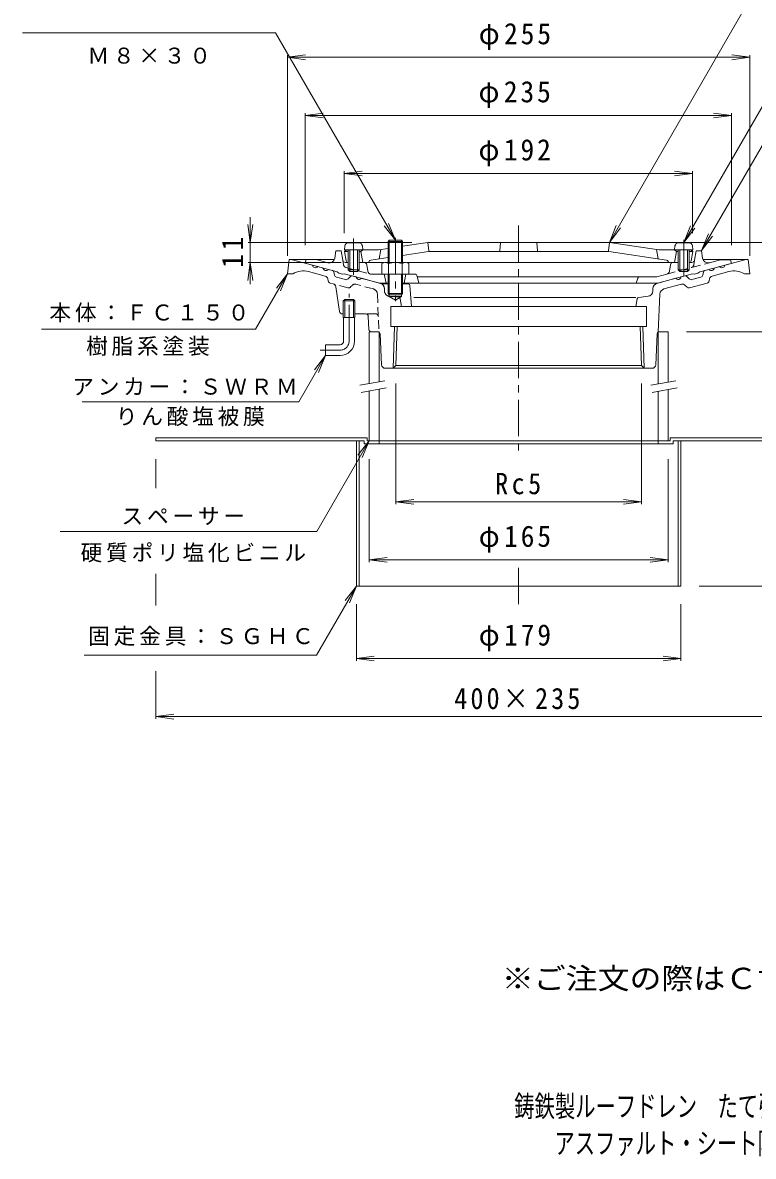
# Model space of a CAD drawing. Units: millimetres, scale not verified, with parts at other scales. Extents: x -324 to 305, y -464 to 495.
# Drawn here: x -324 to 79, y -464 to 160 of the extents above; entities that cross this region are included whole.
import ezdxf
from ezdxf.enums import TextEntityAlignment as Align

# ---------------------------------------------------------------- set-up
doc = ezdxf.new("R2010")
doc.units = ezdxf.units.MM
doc.header["$LTSCALE"] = 4
doc.linetypes.add('CHAIN1', pattern=[8, 5, -1, 1, -1])
doc.linetypes.add('DASHED1', pattern=[1.8, 1.2, -0.6])
for name, color, linetype, lineweight in [('0-0_通り芯', 3, 'Continuous', 9), ('0-1_躯体', 2, 'Continuous', 9), ('0-2_仕上', 6, 'Continuous', 9), ('0-3_建具', 4, 'Continuous', 9), ('0-4_その他', 7, 'Continuous', 9), ('0-5_寸法', 7, 'Continuous', 9), ('0-A', 4, 'Continuous', 9), ('0-B', 2, 'Continuous', 9)]:
    doc.layers.add(name, color=color, linetype=linetype, lineweight=lineweight)
doc.layers.add('F-4_F-4ﾚｲﾔ', color=6, linetype='Continuous')
doc.layers.add('F-5_F-5ﾚｲﾔ', color=2, linetype='Continuous')
doc.styles.add('ＭＳ ゴシック', font='')
doc.styles.get('ＭＳ ゴシック').set_extended_font_data('MS Gothic')

msp = doc.modelspace()

# ---------------------------------------------------------------- linework, layer by layer
at = {"layer": '0-0_通り芯', "linetype": 'CHAIN1'}
for p, q in [((-50.8, 48.576), (-50.8, -76.684)), ((-144.3, -15.037), (-144.3, 10.963)), ((-149.3, -20.037), (-160.3, -20.037)), ((-50.8, -140.04), (-50.8, -160.814))]:
    msp.add_line(p, q, dxfattribs=at)
at = {"layer": '0-0_通り芯'}
for p, q in [((-178.3, 21.963), (-177.3, 29.963)), ((-177.3, 29.963), (-152.399, 29.963)), ((-176.3, 29.963), (-164.444, 26.786)), ((-161.547, 26.01), (-158.649, 25.233)), ((50.724, 29.963), (75.7, 29.963)), ((59.946, 26.01), (57.049, 25.233)), ((74.7, 29.963), (62.844, 26.786)), ((76.7, 21.963), (75.7, 29.963)), ((-178.3, 21.963), (-175.3, 21.963)), ((-157.47, 20.776), (-166.658, 23.238)), ((-155.79, 18.079), (-156.029, 19.246)), ((-153.45, 23.84), (-155.751, 24.457)), ((-152.729, 23.075), (-152.367, 21.303)), ((-151.285, 20.154), (-146.315, 18.823)), ((-143.604, 20.63), (-144.804, 19.276)), ((-140.296, 20.316), (-142.597, 20.932)), ((-127.056, 16.768), (-137.398, 19.539)), ((25.456, 16.768), (35.798, 19.539)), ((38.696, 20.316), (40.997, 20.932)), ((42.004, 20.63), (43.204, 19.276)), ((49.685, 20.154), (44.715, 18.823)), ((51.129, 23.075), (50.767, 21.303)), ((51.85, 23.84), (54.151, 24.457)), ((54.19, 18.079), (54.428, 19.246)), ((55.87, 20.776), (65.058, 23.238)), ((76.7, 21.963), (73.7, 21.963)), ((-153.06, 16.489), (-154.708, 16.93)), ((-149.496, 1.234), (-151.601, 14.862)), ((-122.8, 16.463), (-126.323, 16.463)), ((-111.729, 16.463), (-114.8, 16.463)), ((-110.731, 15.537), (-109.874, 3.963)), ((23.171, 12.509), (23.235, 14)), ((29.326, 13.664), (39.047, 16.269)), ((41.852, 14.773), (41.061, 15.664)), ((43.362, 14.319), (53.108, 16.93)), ((-146.66, 7.963), (-147.475, 7.163)), ((-141.125, 7.163), (-147.475, 7.163)), ((-147.475, -2.037), (-147.475, 7.163)), ((-141.94, 7.963), (-146.66, 7.963)), ((-146.66, -2.037), (-146.66, 7.963)), ((-141.125, 7.163), (-141.94, 7.963)), ((-141.94, -2.037), (-141.94, 7.963)), ((-141.125, -2.037), (-141.125, 7.163)), ((-122.124, 9.496), (-122.124, 10.496)), ((-122.124, 9.496), (-115.477, 9.496)), ((-122.124, 9.496), (-118.8, 7.578)), ((-115.476, 9.496), (-118.8, 7.578)), ((-115.477, 9.496), (-115.477, 10.496)), ((13.867, 9.052), (-108.592, 9.052)), ((14.577, 8.223), (13.867, 3.963)), ((20.53, 9.66), (15.444, 9.052)), ((27.105, 10.896), (26.195, -10.147)), ((-121.3, 3.963), (-121.3, -7.037)), ((-121.3, 3.963), (19.7, 3.963)), ((19.7, 3.963), (19.7, -7.037)), ((-148.014, -0.037), (-147.475, -0.037)), ((-141.125, -2.037), (-147.475, -2.037)), ((-147.3, -15.037), (-147.3, -2.037)), ((-141.3, -15.037), (-141.3, -2.037)), ((-141.125, -0.037), (-135.227, -0.037)), ((-133.729, -1.462), (-133.371, -8.612)), ((-131.873, -10.037), (-128.251, -10.037)), ((-126.395, -28.137), (-127.253, -10.987)), ((-121.3, -7.037), (19.7, -7.037)), ((-120.015, -30.037), (-119.296, -7.037)), ((18.415, -30.037), (17.696, -7.037)), ((24.795, -28.137), (25.653, -10.987)), ((-157.3, -17.037), (-157.3, -23.037)), ((-149.3, -17.037), (-157.3, -17.037)), ((-149.3, -23.037), (-157.3, -23.037)), ((-124.398, -30.037), (22.797, -30.037)), ((-118.488, -28.51), (16.888, -28.51))]:
    msp.add_line(p, q, dxfattribs=at)
at = {"layer": '0-0_通り芯', "linetype": 'DASHED1'}
for p, q in [((-144.962, 14.319), (-153.06, 16.489)), ((-143.452, 14.773), (-142.661, 15.664)), ((-130.926, 13.664), (-140.647, 16.269)), ((-124.771, 12.509), (-124.835, 14)), ((-128.705, 10.896), (-127.795, -10.147)), ((-122.13, 9.66), (-117.044, 9.052)), ((-116.177, 8.223), (-115.467, 3.963)), ((-129.669, -0.037), (-135.227, -0.037))]:
    msp.add_line(p, q, dxfattribs=at)
at = {"layer": '0-0_通り芯'}
for points in [[(-120.015, -30.037), (-118.488, -28.51), (-117.817, -7.037)], [(18.415, -30.037), (16.888, -28.51), (16.217, -7.037)]]:
    msp.add_lwpolyline(points, dxfattribs=at)
for centre, radius, start, end in [((-162.834, 27.002), 1.625, 187.61929, 322.3797), ((-157.038, 25.449), 1.625, 187.62059, 322.37891), ((55.438, 25.449), 1.625, 217.62109, 352.37941), ((61.234, 27.002), 1.625, 217.6203, 352.38071), ((-169.505, 12.613), 11, 74.99997, 121.79021), ((-157.988, 18.845), 2, 11.56621, 75.0005), ((-153.709, 22.874), 1, 11.56642, 75.00078), ((-150.897, 21.603), 1.5, 191.5649, 254.99991), ((-145.927, 20.271), 1.5, 254.99991, 318.43558), ((-142.856, 19.966), 1, 75.00023, 138.43498), ((-138.685, 20.531), 1.625, 187.62059, 322.38074), ((37.085, 20.531), 1.625, 217.61926, 352.37941), ((41.256, 19.966), 1, 41.56502, 104.99977), ((44.327, 20.271), 1.5, 221.56442, 285.00009), ((49.297, 21.603), 1.5, 285.00009, 348.4351), ((52.109, 22.874), 1, 104.99922, 168.43358), ((56.388, 18.845), 2, 104.9995, 168.43379), ((67.905, 12.613), 11, 58.20979, 105.00003), ((-154.32, 18.379), 1.5, 191.56628, 255.00128), ((-153.578, 14.557), 2, 8.77884, 75.00076), ((-127.833, 13.87), 3, 59.78954, 75.00024), ((-111.729, 15.463), 1, 4.23788, 90), ((20.174, 12.639), 3, 276.82027, 357.52458), ((26.233, 13.87), 3, 104.99976, 177.5246), ((30.102, 10.766), 3, 104.99898, 177.5246), ((39.565, 14.337), 2, 41.56493, 105.00024), ((42.974, 15.768), 1.5, 221.56349, 284.99872), ((52.72, 18.379), 1.5, 284.99872, 348.43372), ((15.563, 8.059), 1, 96.82062, 170.53838), ((-148.014, 1.463), 1.5, 188.77872, 270), ((-135.227, -1.537), 1.5, 2.86287, 90), ((-131.873, -8.537), 1.5, 182.86287, 270), ((-128.251, -11.037), 1, 2.86252, 90), ((26.651, -11.037), 1, 117.1295, 177.13748), ((-149.3, -15.037), 2, 270, 0), ((-149.3, -15.037), 8, 270, 0), ((-124.398, -28.037), 2, 182.86198, 270), ((22.797, -28.037), 2, 270, 357.13802)]:
    msp.add_arc(centre, radius, start, end, dxfattribs=at)
at = {"layer": '0-0_通り芯', "linetype": 'DASHED1'}
for centre, radius, start, end in [((-144.574, 15.768), 1.5, 255.00128, 318.43651), ((-141.165, 14.337), 2, 74.99976, 138.43507), ((-131.702, 10.766), 3, 2.4754, 75.00102), ((-127.833, 13.87), 3, 2.4754, 59.78954), ((-121.774, 12.639), 3, 182.47542, 263.17973), ((-117.163, 8.059), 1, 9.46162, 83.17938), ((-129.669, -1.537), 1.5, 2.4754, 90)]:
    msp.add_arc(centre, radius, start, end, dxfattribs=at)
at = {"layer": '0-0_通り芯', "linetype": 'CHAIN1'}
msp.add_arc((-149.3, -15.037), 5, 270, 0, dxfattribs=at)
at = {"layer": '0-1_躯体', "color": 4}
for p, q in [((-122.8, 39.82), (-122.123, 40.496)), ((-122.8, 28.353), (-122.8, 39.82)), ((-114.8, 39.82), (-122.8, 39.82)), ((-122.123, 28.353), (-122.123, 40.496)), ((-115.477, 28.353), (-115.477, 40.496)), ((-114.8, 28.353), (-114.8, 39.82)), ((-126.3, 27.631), (-126.3, 21.853)), ((-124.424, 28.353), (-113.176, 28.353)), ((-122.547, 27.631), (-122.547, 21.853)), ((-115.053, 27.631), (-115.053, 21.853)), ((-111.3, 27.631), (-111.3, 21.853)), ((-122.8, 21.853), (-122.8, 11.173)), ((-122.123, 21.853), (-122.123, 10.496)), ((-115.477, 21.853), (-115.477, 10.496)), ((-114.8, 21.853), (-114.8, 11.173)), ((-122.8, 11.173), (-122.123, 10.496)), ((-114.8, 11.173), (-122.8, 11.173)), ((-122.123, 10.496), (-115.477, 10.496)), ((-115.477, 10.496), (-114.8, 11.173))]:
    msp.add_line(p, q, dxfattribs=at)
at = {"layer": '0-1_躯体', "color": 4, "linetype": 'CHAIN1'}
msp.add_line((-118.8, 41.852), (-118.8, 6.996), dxfattribs=at)
at = {"layer": '0-1_躯体'}
for p, q in [((-152.225, 30.643), (-151.675, 34.786)), ((46.201, 29.539), (47.075, 34.786)), ((47.075, 34.786), (50.075, 34.786)), ((50.625, 30.643), (50.075, 34.786)), ((-168.425, 27.853), (-167.925, 29.853)), ((-150.925, 23.164), (-168.425, 27.853)), ((-162.366, 29.853), (-167.925, 29.853)), ((-155.976, 28.14), (-162.366, 29.853)), ((-146.321, 28.286), (-144.8, 28.286)), ((-134.47, 27.028), (-133.883, 23.44)), ((32.869, 27.028), (32.283, 23.44)), ((44.721, 28.286), (43.2, 28.286)), ((49.075, 23.097), (66.575, 27.786)), ((54.375, 28.14), (60.516, 29.786)), ((60.516, 29.786), (66.075, 29.786)), ((66.575, 27.786), (66.075, 29.786)), ((-150.925, 23.164), (-149.925, 22.378)), ((-147.925, 21.842), (-149.925, 22.378)), ((-146.925, 22.092), (-147.925, 21.842)), ((-127.372, 16.853), (-146.925, 22.092)), ((-108.155, 21.853), (-132.51, 21.853)), ((-124.925, 21.853), (-123.925, 16.853)), ((-112.925, 21.853), (-113.925, 16.853)), ((-106.684, 20.647), (-105.925, 16.853)), ((-106.625, 20.353), (25.312, 20.353)), ((14.868, 19.628), (14.075, 16.853)), ((30.827, 21.831), (25.312, 20.353)), ((25.772, 16.853), (45.075, 22.025)), ((45.075, 22.025), (46.075, 21.775)), ((46.075, 21.775), (48.075, 22.311)), ((49.075, 23.097), (48.075, 22.311)), ((-122.925, 16.853), (-127.372, 16.853)), ((-114.925, 16.853), (25.772, 16.853))]:
    msp.add_line(p, q, dxfattribs=at)
at = {"layer": '0-1_躯体', "linetype": 'DASHED1'}
for p, q in [((-147.387, 27.052), (-147.801, 29.539)), ((-146.181, 25.516), (-132.51, 21.853)), ((30.827, 21.831), (54.375, 28.14)), ((45.786, 27.052), (46.201, 29.539))]:
    msp.add_line(p, q, dxfattribs=at)
at = {"layer": '0-1_躯体', "color": 4}
msp.add_lwpolyline([(-122.123, 40.496), (-115.477, 40.496), (-114.8, 39.82)], dxfattribs=at)
at = {"layer": '0-1_躯体'}
msp.add_lwpolyline([(-147.801, 29.539), (-148.675, 34.786), (-151.675, 34.786)], dxfattribs=at)
for centre, radius, start, end in [((-155.199, 31.038), 3, 254.99991, 352.43431), ((-146.321, 29.786), 1.5, 189.45952, 270), ((-135.95, 26.786), 1.5, 9.27983, 90), ((34.35, 26.786), 1.5, 90, 170.72017), ((44.721, 29.786), 1.5, 270, 350.54048), ((53.599, 31.038), 3, 187.56569, 285.00009), ((-131.91, 23.762), 2, 189.27843, 252.71518), ((-108.155, 20.353), 1.5, 11.31021, 90), ((15.829, 19.353), 1, 90, 164.05402), ((30.309, 23.762), 2, 285.00052, 350.72157)]:
    msp.add_arc(centre, radius, start, end, dxfattribs=at)
at = {"layer": '0-1_躯体', "linetype": 'DASHED1'}
for centre, start, end in [((-145.414, 27.381), 189.45839, 254.99998), ((43.814, 27.381), 285.00002, 350.54161)]:
    msp.add_arc(centre, 2, start, end, dxfattribs=at)
at = {"layer": '0-1_躯体', "color": 4}
for centre, radius, start, end in [((-124.424, 25.553), 2.8, 47.92557, 132.07463), ((-118.8, 18.263), 10.089, 68.19786, 111.80214), ((-113.176, 25.553), 2.8, 47.92572, 132.07428)]:
    msp.add_arc(centre, radius, start, end, dxfattribs=at)
at = {"layer": '0-2_仕上'}
for p, q in [((-100.8, 39.286), (-114.8, 37.227)), ((-0.8, 39.286), (-100.8, 39.286)), ((-100.8, 39.286), (-100.345, 34.736)), ((-60.8, 39.286), (-61.255, 34.736)), ((-40.8, 39.286), (-40.345, 34.736)), ((-0.8, 39.286), (-1.255, 34.736)), ((-0.8, 39.286), (26.4, 35.286)), ((-145.8, 35.286), (-146.8, 34.286)), ((-144.8, 34.286), (-146.8, 34.286)), ((-145.939, 29.121), (-146.8, 34.286)), ((-137.8, 34.286), (-138.8, 34.286)), ((-136.8, 35.286), (-137.8, 34.286)), ((-137.8, 34.286), (-136.8, 28.286)), ((-126.8, 35.462), (-127.8, 30.261)), ((-100.434, 34.286), (-114.8, 32.173)), ((-100.434, 34.286), (-1.166, 34.286)), ((-1.166, 34.286), (30.791, 29.586)), ((25.2, 35.462), (26.2, 30.261)), ((26.4, 35.286), (44.2, 35.286)), ((35.2, 35.286), (36.2, 34.286)), ((36.2, 34.286), (35.2, 28.286)), ((36.2, 34.286), (37.2, 34.286)), ((43.2, 34.286), (45.2, 34.286)), ((44.2, 35.286), (45.2, 34.286)), ((44.339, 29.121), (45.2, 34.286)), ((-144.8, 28.286), (-144.953, 28.286)), ((-125.033, 28.286), (-138.8, 28.286)), ((-133.239, 28.782), (-133.235, 28.805)), ((-122.8, 30.997), (-132.391, 29.586)), ((37.2, 28.286), (-112.567, 28.286)), ((31.639, 28.782), (31.635, 28.805)), ((43.353, 28.286), (43.2, 28.286))]:
    msp.add_line(p, q, dxfattribs=at)
at = {"layer": '0-2_仕上', "linetype": 'CHAIN1'}
msp.add_line((40.2, 40.715), (40.2, 19.151), dxfattribs=at)
at = {"layer": '0-2_仕上'}
msp.add_lwpolyline([(-122.8, 36.05), (-128, 35.286), (-145.8, 35.286)], dxfattribs=at)
for centre, radius, start, end in [((-99.848, 34.786), 0.5, 185.71199, 270), ((-61.753, 34.786), 0.5, 270, 354.28801), ((-39.848, 34.786), 0.5, 185.71199, 270), ((-1.753, 34.786), 0.5, 270, 354.28801), ((-144.953, 29.286), 1, 189.46085, 270), ((-133.734, 28.786), 0.5, 270, 351.86848), ((-132.245, 28.597), 1, 98.3656, 171.86833), ((30.645, 28.597), 1, 8.13167, 81.6344), ((32.134, 28.786), 0.5, 188.13152, 270), ((43.353, 29.286), 1, 270, 350.53915)]:
    msp.add_arc(centre, radius, start, end, dxfattribs=at)
at = {"layer": '0-3_建具'}
for p, q in [((-133.3, -10.037), (-133.3, -38.491)), ((-127.8, -10.037), (-133.3, -10.037)), ((-127.8, -10.037), (-127.8, -37.521)), ((26.2, -10.037), (26.2, -38.667)), ((31.7, -10.037), (26.2, -10.037)), ((31.7, -10.037), (31.7, -37.698)), ((-133.3, -42.553), (-133.3, -70.037)), ((-127.8, -41.583), (-127.8, -70.037)), ((26.2, -42.729), (26.2, -70.037)), ((31.7, -41.759), (31.7, -70.037))]:
    msp.add_line(p, q, dxfattribs=at)
at = {"layer": '0-3_建具', "color": 7}
for p, q in [((-138.413, -39.393), (-124.626, -36.962)), ((22.087, -39.393), (35.874, -36.962)), ((-137.719, -43.332), (-123.932, -40.901)), ((22.781, -43.332), (36.568, -40.901))]:
    msp.add_line(p, q, dxfattribs=at)
at = {"layer": '0-4_その他'}
for p, q in [((-178.3, 141.353), (-168.386, 142.658)), ((-178.3, 31.963), (-178.3, 142.553)), ((-178.3, 141.353), (76.7, 141.353)), ((-178.3, 141.353), (-168.386, 140.047)), ((76.7, 141.353), (66.786, 142.658)), ((76.7, 141.353), (66.786, 140.047)), ((76.7, 31.963), (76.7, 142.553)), ((-168.425, 109.353), (-158.511, 110.658)), ((-168.425, 37.853), (-168.425, 110.553)), ((-168.425, 109.353), (66.575, 109.353)), ((-168.425, 109.353), (-158.511, 108.047)), ((66.575, 109.353), (56.66, 110.658)), ((66.575, 109.353), (56.66, 108.047)), ((66.575, 37.853), (66.575, 110.553)), ((-146.925, 77.353), (-137.011, 78.658)), ((-146.925, 44.353), (-146.925, 78.553)), ((-146.925, 77.353), (45.075, 77.353)), ((-146.925, 77.353), (-137.011, 76.047)), ((45.075, 77.353), (35.161, 78.658)), ((45.075, 77.353), (35.161, 76.047)), ((45.075, 44.353), (45.075, 78.553)), ((-198.765, 16.279), (-198.765, 53.25)), ((-198.765, 39.286), (-200.07, 49.2)), ((-198.765, 39.286), (-197.46, 49.2)), ((-199.965, 39.286), (-109.682, 39.286)), ((141.9, 39.286), (-0.8, 39.286)), ((-198.765, 28.286), (-200.07, 18.371)), ((-199.965, 28.286), (-148.671, 28.286)), ((-198.765, 28.286), (-197.46, 18.371)), ((41.7, -10.037), (109.9, -10.037)), ((-118.488, -38.51), (-118.488, -104.837)), ((16.888, -38.51), (16.888, -104.837)), ((-250.8, -80.037), (-250.8, -96.182)), ((-133.3, -80.037), (-133.3, -136.837)), ((31.7, -80.037), (31.7, -136.837)), ((-118.488, -103.637), (-108.574, -102.332)), ((-118.488, -103.637), (16.888, -103.637)), ((-118.488, -103.637), (-108.574, -104.942)), ((16.888, -103.637), (6.974, -102.332)), ((16.888, -103.637), (6.974, -104.942)), ((-133.3, -135.637), (-123.386, -134.332)), ((-133.3, -135.637), (31.7, -135.637)), ((-133.3, -135.637), (-123.386, -136.942)), ((31.7, -135.637), (21.786, -134.332)), ((31.7, -135.637), (21.786, -136.942)), ((-250.8, -143.236), (-250.8, -160.766)), ((48.7, -150.037), (141.9, -150.037)), ((-140.3, -160.037), (-140.3, -191.237)), ((38.7, -160.037), (38.7, -191.237)), ((-140.3, -190.037), (-130.386, -188.732)), ((-140.3, -190.037), (38.7, -190.037)), ((-140.3, -190.037), (-130.386, -191.342)), ((38.7, -190.037), (28.786, -188.732)), ((38.7, -190.037), (28.786, -191.342)), ((-250.8, -196.933), (-250.8, -223.237)), ((-250.8, -222.037), (-240.886, -220.732)), ((-250.8, -222.037), (149.2, -222.037)), ((-250.8, -222.037), (-240.886, -223.342))]:
    msp.add_line(p, q, dxfattribs=at)
at = {"layer": '0-5_寸法'}
for p, q in [((-0.8, 39.353), (96.339, 207.602)), ((40.2, 39.253), (108.385, 157.353)), ((-184.83, 154.864), (-324.28, 154.864)), ((-118.8, 40.496), (-184.83, 154.864)), ((50.075, 34.853), (93.087, 109.353)), ((-118.8, 40.496), (-124.888, 48.43)), ((-118.8, 40.496), (-122.627, 49.735)), ((-0.8, 39.353), (3.027, 48.592)), ((-0.8, 39.353), (5.288, 47.286)), ((40.2, 39.253), (44.027, 48.491)), ((40.2, 39.253), (46.288, 47.186)), ((50.075, 34.853), (53.902, 44.092)), ((50.075, 34.853), (56.163, 42.786)), ((-178.3, 21.963), (-195.851, -8.437)), ((-178.3, 21.963), (-184.388, 14.029)), ((-178.3, 21.963), (-182.127, 12.724)), ((-313.91, -8.437), (-195.851, -8.437)), ((-157.3, -23.037), (-171.965, -48.437)), ((-157.3, -23.037), (-163.388, -30.971)), ((-157.3, -23.037), (-161.127, -32.276)), ((-291.521, -48.437), (-171.965, -48.437)), ((-133.3, -70.037), (-162.149, -120.005)), ((-133.3, -70.037), (-139.388, -77.971)), ((-133.3, -70.037), (-137.127, -79.276)), ((-162.149, -120.005), (-303.549, -120.005)), ((-140.3, -150.037), (-162.254, -188.062)), ((-140.3, -150.037), (-146.388, -157.971)), ((-140.3, -150.037), (-144.127, -159.276)), ((-290.359, -188.062), (-162.254, -188.062))]:
    msp.add_line(p, q, dxfattribs=at)
at = {"layer": '0-A'}
for p, q in [((-144.626, 39.186), (-138.974, 39.186)), ((43.026, 39.186), (37.374, 39.186)), ((-146.619, 37.36), (-146.8, 35.286)), ((-146.8, 35.286), (-136.8, 35.286)), ((-144.8, 35.286), (-144.8, 24.156)), ((-143.93, 35.286), (-143.93, 23.286)), ((-139.67, 35.286), (-139.67, 23.286)), ((-138.8, 35.286), (-138.8, 24.156)), ((-136.982, 37.36), (-136.8, 35.286)), ((35.381, 37.36), (35.2, 35.286)), ((45.2, 35.286), (35.2, 35.286)), ((37.2, 35.286), (37.2, 24.156)), ((38.07, 35.286), (38.07, 23.286)), ((42.33, 35.286), (42.33, 23.286)), ((43.2, 35.286), (43.2, 24.156)), ((45.018, 37.36), (45.2, 35.286)), ((-144.8, 24.156), (-138.8, 24.156)), ((-143.93, 23.286), (-144.8, 24.156)), ((-143.93, 23.286), (-139.67, 23.286)), ((-139.67, 23.286), (-138.8, 24.156)), ((43.2, 24.156), (37.2, 24.156)), ((38.07, 23.286), (37.2, 24.156)), ((42.33, 23.286), (38.07, 23.286)), ((42.33, 23.286), (43.2, 24.156))]:
    msp.add_line(p, q, dxfattribs=at)
at = {"layer": '0-A', "linetype": 'CHAIN1'}
msp.add_line((-141.8, 41.406), (-141.8, 20.685), dxfattribs=at)
at = {"layer": '0-A'}
for centre, start, end in [((-144.626, 37.186), 90, 174.99998), ((-138.974, 37.186), 5.00002, 90), ((37.374, 37.186), 90, 174.99998), ((43.026, 37.186), 5.00002, 90)]:
    msp.add_arc(centre, 2, start, end, dxfattribs=at)
at = {"layer": '0-B'}
for p, q in [((-250.8, -68.437), (-134.3, -68.437)), ((-250.8, -68.437), (-250.8, -70.037)), ((-134.3, -68.437), (-134.3, -70.037)), ((32.7, -68.437), (32.7, -70.037)), ((32.7, -68.437), (149.2, -68.437)), ((-135.9, -70.037), (-250.8, -70.037)), ((-140.3, -70.037), (-140.3, -150.037)), ((-138.7, -70.037), (-138.7, -150.037)), ((-135.9, -70.037), (-135.9, -71.637)), ((-135.9, -71.637), (34.3, -71.637)), ((-134.3, -70.037), (32.7, -70.037)), ((-127.8, -70.037), (-127.8, -71.637)), ((26.2, -70.037), (26.2, -71.637)), ((34.3, -70.037), (34.3, -71.637)), ((34.3, -70.037), (149.2, -70.037)), ((37.1, -70.037), (37.1, -150.037)), ((38.7, -70.037), (38.7, -150.037)), ((-140.3, -150.037), (38.7, -150.037))]:
    msp.add_line(p, q, dxfattribs=at)

# ---------------------------------------------------------------- texts
at = {"layer": '0-4_その他', "color": 2, "char_height": 11.73, "attachment_point": 7, "style": 'ＭＳ ゴシック'}
for s, insert in [('\\T1.21;\\W0.95;φ255', (-72.8, 145.353)), ('\\T1.21;\\W0.95;φ235', (-72.925, 113.353)), ('\\T1.21;\\W0.95;φ192', (-72.925, 81.353)), ('\\T1.27;\\W0.9;Rc5', (-63.8, -99.637)), ('\\T1.21;\\W0.95;φ165', (-72.8, -131.637)), ('\\T1.21;\\W0.95;φ179', (-72.8, -186.037)), ('\\T1.24;\\W0.9;400×235', (-86.3, -218.037))]:
    msp.add_mtext(s, dxfattribs=dict(at, insert=insert))
at = {"layer": '0-4_その他', "color": 2, "insert": (-202.765, 25.286), "char_height": 11.73, "attachment_point": 7, "rotation": 90, "style": 'ＭＳ ゴシック'}
msp.add_mtext('\\T1.27;\\W0.95;11', dxfattribs=at)
at = {"layer": '0-5_寸法', "char_height": 8.798, "attachment_point": 7, "style": 'ＭＳ ゴシック'}
for s, insert in [('\\T1.17;Ｍ８×３０', (-288.555, 137.735)), ('\\T1.17;本体：ＦＣ１５０', (-309.542, -4.654)), ('\\T1.17;樹脂系塗装', (-289.337, -23.22)), ('\\T1.17;アンカー：ＳＷＲＭ', (-296.968, -44.991)), ('\\T1.17;りん酸塩被膜', (-272.972, -61.967)), ('\\T1.17;スペーサー', (-269.818, -116.422)), ('\\T1.17;硬質ポリ塩化ビニル', (-292.349, -137.036)), ('\\T1.17;固定金具：ＳＧＨＣ', (-288.13, -183.071))]:
    msp.add_mtext(s, dxfattribs=dict(at, insert=insert))
at = {"layer": 'F-4_F-4ﾚｲﾔ', "style": 'ＭＳ ゴシック', "width": 0.7}
for s, p in [('鋳鉄製ルーフドレン\u3000たて引き用\u3000デッキプレート打込型\u3000ねじ込み式', (-53.214, -446.134)), ('アスファルト・シート防水用\u3000\u3000ＥＤＳＦ－２－１２５\u3000Ｃ＝指示', (-31.084, -466.521))]:
    msp.add_text(s, height=11.73, dxfattribs=at).set_placement(p, align=Align.BOTTOM_LEFT)
at = {"layer": 'F-5_F-5ﾚｲﾔ', "style": 'ＭＳ ゴシック', "width": 1.1}
msp.add_text('※ご注文の際はＣ寸法をご指示ください。', height=11.73, dxfattribs=at).set_placement((-60.074, -375.683), align=Align.BOTTOM_LEFT)

doc.saveas('drawing.dxf')
